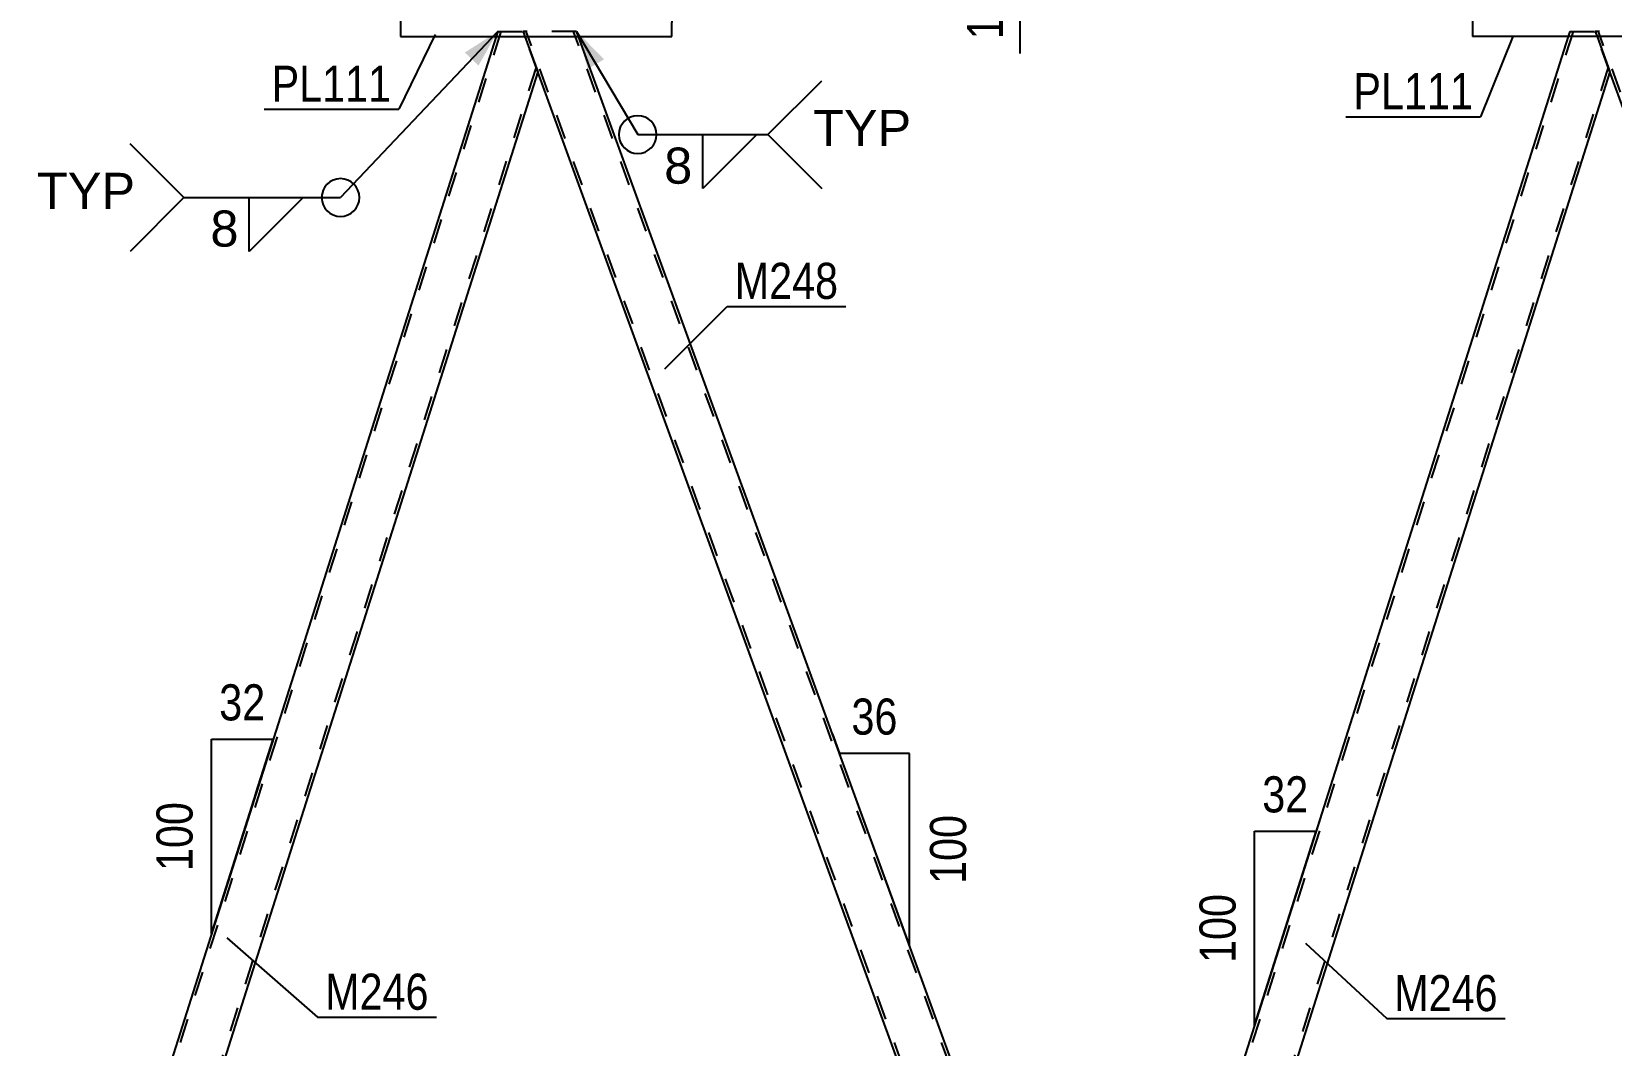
# Model space of a CAD drawing. Header units: millimetres. Extents: x -777 to 412, y -850 to -9.
# Drawn here: x -600.9 to -475.5, y -347.7 to -267.2 of the extents above; entities that cross this region are included whole.
import ezdxf

# ---------------------------------------------------------------- set-up
doc = ezdxf.new("R2010")
doc.units = ezdxf.units.MM
doc.linetypes.add('DXK_LINE_DOT2', pattern=[3.9198, 1.9599, -1.9599])
doc.styles.add('Arial', font='ARIAL.TTF', dxfattribs={"height": 0.2})
doc.styles.add('Arial Narrow', font='ARIALN.TTF', dxfattribs={"height": 0.2})

# ---------------------------------------------------------------- blocks, each defined once
blk = doc.blocks.new('Part-570390744-11905 - 11758')
at = {"color": 7, "linetype": 'DXK_LINE_DOT2'}
for p, q in [((-571.66, -260.76), (-571.66, -265.95)), ((-561.63, -260.76), (-571.66, -260.76)), ((-550.12, -261.16), (-550.12, -266.44))]:
    blk.add_line(p, q, dxfattribs=at)
at = {"color": 2, "linetype": 'Continuous'}
for p, q in [((-561.63, -260.76), (-550.12, -260.76)), ((-550.12, -260.76), (-550.12, -261.16)), ((-571.66, -265.95), (-571.66, -267.56)), ((-550.12, -267.56), (-550.12, -266.44)), ((-571.66, -267.56), (-550.12, -267.56))]:
    blk.add_line(p, q, dxfattribs=at)
blk = doc.blocks.new('Part-570390744-11826 - 11758')
at = {"color": 7, "linetype": 'DXK_LINE_DOT2'}
for p, q in [((-563.69, -267.16), (-600.52, -383.33)), ((-563.94, -267.16), (-564.06, -267.56)), ((-563.94, -267.16), (-561.92, -267.16)), ((-561.92, -267.16), (-561.78, -267.56)), ((-560.89, -270), (-597.73, -386.16)), ((-599.49, -386.16), (-599.64, -385.76)), ((-597.48, -386.16), (-599.49, -386.16)), ((-597.35, -385.76), (-597.48, -386.16))]:
    blk.add_line(p, q, dxfattribs=at)
at = {"color": 2, "linetype": 'Continuous'}
for p, q in [((-564.06, -267.56), (-600.66, -382.96)), ((-561.78, -267.56), (-560.76, -270.37)), ((-560.76, -270.37), (-597.35, -385.76)), ((-599.64, -385.76), (-600.66, -382.96))]:
    blk.add_line(p, q, dxfattribs=at)
blk = doc.blocks.new('Part-570390744-11831 - 11758')
at = {"color": 7, "linetype": 'DXK_LINE_DOT2'}
for p, q in [((-478.55, -267.16), (-515.39, -383.33)), ((-478.8, -267.16), (-478.93, -267.56)), ((-478.8, -267.16), (-476.79, -267.16)), ((-476.79, -267.16), (-476.65, -267.56)), ((-475.76, -270), (-512.59, -386.16)), ((-514.36, -386.16), (-514.5, -385.76)), ((-512.34, -386.16), (-514.36, -386.16)), ((-512.22, -385.76), (-512.34, -386.16))]:
    blk.add_line(p, q, dxfattribs=at)
at = {"color": 2, "linetype": 'Continuous'}
for p, q in [((-478.93, -267.56), (-515.52, -382.96)), ((-476.65, -267.56), (-475.62, -270.37)), ((-475.62, -270.37), (-512.22, -385.76)), ((-514.5, -385.76), (-515.52, -382.96))]:
    blk.add_line(p, q, dxfattribs=at)
blk = doc.blocks.new('Part-570390744-11848 - 11758')
at = {"color": 7, "linetype": 'DXK_LINE_DOT2'}
for p, q in [((-642.8, -267.16), (-647.06, -267.16)), ((-647.06, -267.16), (-646.91, -267.56)), ((-646.8, -267.16), (-603.49, -386.16)), ((-643.06, -267.16), (-599.75, -386.16)), ((-642.8, -267.16), (-642.66, -267.56)), ((-600.66, -382.96), (-599.49, -386.16)), ((-603.89, -385.76), (-603.75, -386.16)), ((-599.49, -386.16), (-603.75, -386.16))]:
    blk.add_line(p, q, dxfattribs=at)
at = {"color": 2, "linetype": 'Continuous'}
for p, q in [((-646.91, -267.56), (-603.89, -385.76)), ((-642.66, -267.56), (-600.66, -382.96))]:
    blk.add_line(p, q, dxfattribs=at)
blk = doc.blocks.new('Part-570390744-11853 - 11758')
at = {"color": 7, "linetype": 'DXK_LINE_DOT2'}
for p, q in [((-557.67, -267.16), (-561.92, -267.16)), ((-560.76, -270.37), (-561.92, -267.16)), ((-518.36, -386.16), (-561.67, -267.16)), ((-514.61, -386.16), (-557.92, -267.16)), ((-557.52, -267.56), (-557.67, -267.16)), ((-514.36, -386.16), (-515.52, -382.96)), ((-518.61, -386.16), (-518.76, -385.76)), ((-518.61, -386.16), (-514.36, -386.16))]:
    blk.add_line(p, q, dxfattribs=at)
at = {"color": 2, "linetype": 'Continuous'}
for p, q in [((-515.52, -382.96), (-557.52, -267.56)), ((-518.76, -385.76), (-560.76, -270.37))]:
    blk.add_line(p, q, dxfattribs=at)
blk = doc.blocks.new('Part-570390744-11858 - 11758')
at = {"color": 7, "linetype": 'DXK_LINE_DOT2'}
for p, q in [((-472.53, -267.16), (-476.79, -267.16)), ((-475.62, -270.37), (-476.79, -267.16)), ((-433.22, -386.16), (-476.54, -267.16)), ((-429.48, -386.16), (-472.79, -267.16)), ((-472.39, -267.56), (-472.53, -267.16)), ((-429.22, -386.16), (-430.39, -382.96)), ((-433.48, -386.16), (-433.62, -385.76)), ((-433.48, -386.16), (-429.22, -386.16))]:
    blk.add_line(p, q, dxfattribs=at)
at = {"color": 2, "linetype": 'Continuous'}
for p, q in [((-430.39, -382.96), (-472.39, -267.56)), ((-433.62, -385.76), (-475.62, -270.37))]:
    blk.add_line(p, q, dxfattribs=at)
blk = doc.blocks.new('Part-570390744-11910 - 11758')
at = {"color": 7, "linetype": 'DXK_LINE_DOT2'}
for p, q in [((-486.53, -260.76), (-486.53, -265.95)), ((-476.49, -260.76), (-486.53, -260.76)), ((-464.98, -260.76), (-475.02, -260.76)), ((-464.98, -260.76), (-464.98, -265.95))]:
    blk.add_line(p, q, dxfattribs=at)
at = {"color": 2, "linetype": 'Continuous'}
for p, q in [((-475.02, -260.76), (-476.49, -260.76)), ((-486.53, -265.95), (-486.53, -267.56)), ((-464.98, -265.95), (-464.98, -267.56)), ((-464.98, -267.56), (-486.53, -267.56))]:
    blk.add_line(p, q, dxfattribs=at)
blk = doc.blocks.new('AngleDimension-570390744-12749 - 11758')
at = {"color": 7, "linetype": 'Continuous'}
for p, q in [((-586.67, -323.39), (-581.77, -323.39)), ((-586.67, -338.84), (-581.77, -323.39)), ((-586.67, -338.84), (-586.67, -323.39)), ((-583.14, -327.71), (-581.77, -323.39))]:
    blk.add_line(p, q, dxfattribs=at)
at = {"color": 0}
for points in [[(-581.79, -322.49), (-581.79, -318.29), (-586.65, -318.29), (-586.65, -322.49)], [(-587.57, -327.77), (-591.77, -327.77), (-591.77, -334.46), (-587.57, -334.46)]]:
    blk.add_wipeout(points, dxfattribs=at)
at = {"color": 3, "style": 'Arial Narrow'}
blk.add_text('32', height=2.863, dxfattribs=at).set_placement((-586.05, -321.89))
blk.add_text('100', height=2.863, rotation=90.0002, dxfattribs=at).set_placement((-588.17, -333.86))
blk = doc.blocks.new('AngleDimension-570390744-13859 - 11758')
at = {"color": 7, "linetype": 'Continuous'}
for p, q in [((-498.61, -329.61), (-498.95, -330.7)), ((-503.85, -330.7), (-498.95, -330.7)), ((-503.85, -346.14), (-498.95, -330.7)), ((-503.85, -346.14), (-503.85, -330.7))]:
    blk.add_line(p, q, dxfattribs=at)
at = {"color": 0}
blk.add_wipeout([(-504.75, -335.07), (-508.95, -335.07), (-508.95, -341.76), (-504.75, -341.76)], dxfattribs=at)
at = {"color": 3, "style": 'Arial Narrow'}
blk.add_text('100', height=2.863, rotation=90.0002, dxfattribs=at).set_placement((-505.35, -341.16))
at = {"color": 0}
blk.add_wipeout([(-498.97, -329.8), (-498.97, -325.6), (-503.83, -325.6), (-503.83, -329.8)], dxfattribs=at)
at = {"color": 3, "style": 'Arial Narrow'}
blk.add_text('32', height=2.863, dxfattribs=at).set_placement((-503.23, -329.2))
blk = doc.blocks.new('StraightDimension-570390744-59139 - 11758')
at = {"color": 7, "linetype": 'Continuous'}
for p, q in [((-523.07, -254.87), (-521.87, -257.87)), ((-527.15, -256.37), (-520.07, -256.37)), ((-522.47, -261.16), (-522.47, -256.37)), ((-521.87, -262.66), (-523.07, -259.66)), ((-527.75, -261.16), (-520.07, -261.16)), ((-522.47, -261.16), (-522.47, -268.9)), ((-522.47, -261.16), (-522.47, -268.9))]:
    blk.add_line(p, q, dxfattribs=at)
at = {"color": 0}
blk.add_wipeout([(-523.22, -261.69), (-527.42, -261.69), (-527.42, -268.37), (-523.22, -268.37)], dxfattribs=at)
at = {"color": 3, "style": 'Arial Narrow'}
blk.add_text('120', height=2.863, rotation=90.0002, dxfattribs=at).set_placement((-523.82, -267.77))
blk = doc.blocks.new('AngleDimension-570390744-59496 - 11758')
at = {"color": 7, "linetype": 'Continuous'}
for p, q in [((-537.35, -322.98), (-536.79, -324.52)), ((-531.25, -324.52), (-536.79, -324.52)), ((-531.25, -339.74), (-536.79, -324.52)), ((-531.25, -339.74), (-531.25, -324.52))]:
    blk.add_line(p, q, dxfattribs=at)
at = {"color": 0}
blk.add_wipeout([(-526.15, -328.79), (-530.35, -328.79), (-530.35, -335.48), (-526.15, -335.48)], dxfattribs=at)
at = {"color": 3, "style": 'Arial Narrow'}
blk.add_text('100', height=2.863, rotation=90.0002, dxfattribs=at).set_placement((-526.75, -334.88))
at = {"color": 0}
blk.add_wipeout([(-531.59, -323.62), (-531.59, -319.42), (-536.45, -319.42), (-536.45, -323.62)], dxfattribs=at)
at = {"color": 3, "style": 'Arial Narrow'}
blk.add_text('36', height=2.863, dxfattribs=at).set_placement((-535.85, -323.02))
blk = doc.blocks.new('Mark-570390744-11822 - 11758')
at = {"color": 0}
blk.add_wipeout([(-569.41, -344.88), (-569.41, -341.88), (-577.64, -341.88), (-577.64, -344.88)], dxfattribs=at)
blk.add_wipeout([(-569.41, -344.88), (-569.41, -341.88), (-577.64, -341.88), (-577.64, -344.88)], dxfattribs=at)
at = {"color": 30, "linetype": 'Continuous'}
for p, q in [((-585.44, -339.17), (-578.24, -345.48)), ((-578.24, -345.48), (-568.81, -345.48))]:
    blk.add_line(p, q, dxfattribs=at)
at = {"color": 3, "style": 'Arial Narrow'}
blk.add_text('M246', height=2.863, dxfattribs=at).set_placement((-577.64, -344.88))
blk = doc.blocks.new('Mark-570390744-11827 - 11758')
at = {"color": 0}
blk.add_wipeout([(-484.53, -344.99), (-484.53, -341.99), (-492.75, -341.99), (-492.75, -344.99)], dxfattribs=at)
blk.add_wipeout([(-484.53, -344.99), (-484.53, -341.99), (-492.75, -341.99), (-492.75, -344.99)], dxfattribs=at)
at = {"color": 30, "linetype": 'Continuous'}
for p, q in [((-499.8, -339.58), (-493.35, -345.59)), ((-493.35, -345.59), (-483.93, -345.59))]:
    blk.add_line(p, q, dxfattribs=at)
at = {"color": 3, "style": 'Arial Narrow'}
blk.add_text('M246', height=2.863, dxfattribs=at).set_placement((-492.75, -344.99))
blk = doc.blocks.new('Mark-570390744-11901 - 11758')
at = {"color": 0}
blk.add_wipeout([(-572.39, -272.74), (-572.39, -269.74), (-581.89, -269.74), (-581.89, -272.74)], dxfattribs=at)
blk.add_wipeout([(-572.39, -272.74), (-572.39, -269.74), (-581.89, -269.74), (-581.89, -272.74)], dxfattribs=at)
at = {"color": 30, "linetype": 'Continuous'}
for p in [(-568.91, -267.4), (-582.49, -273.34)]:
    blk.add_line(p, (-571.79, -273.34), dxfattribs=at)
at = {"color": 3, "style": 'Arial Narrow'}
blk.add_text('PL111', height=2.863, dxfattribs=at).set_placement((-581.89, -272.74))
blk = doc.blocks.new('Mark-570390744-11849 - 11758')
at = {"color": 0}
blk.add_wipeout([(-536.9, -288.4), (-536.9, -285.4), (-545.12, -285.4), (-545.12, -288.4)], dxfattribs=at)
blk.add_wipeout([(-536.9, -288.4), (-536.9, -285.4), (-545.12, -285.4), (-545.12, -288.4)], dxfattribs=at)
at = {"color": 30, "linetype": 'Continuous'}
for p, q in [((-550.67, -293.95), (-545.72, -289)), ((-545.72, -289), (-536.3, -289))]:
    blk.add_line(p, q, dxfattribs=at)
at = {"color": 3, "style": 'Arial Narrow'}
blk.add_text('M248', height=2.863, dxfattribs=at).set_placement((-545.12, -288.4))
blk = doc.blocks.new('Mark-570390744-11906 - 11758')
at = {"color": 0}
blk.add_wipeout([(-486.49, -273.33), (-486.49, -270.33), (-495.99, -270.33), (-495.99, -273.33)], dxfattribs=at)
blk.add_wipeout([(-486.49, -273.33), (-486.49, -270.33), (-495.99, -270.33), (-495.99, -273.33)], dxfattribs=at)
at = {"color": 30, "linetype": 'Continuous'}
for p in [(-483.34, -267.56), (-496.59, -273.93)]:
    blk.add_line(p, (-485.89, -273.93), dxfattribs=at)
at = {"color": 3, "style": 'Arial Narrow'}
blk.add_text('PL111', height=2.863, dxfattribs=at).set_placement((-495.99, -273.33))
blk = doc.blocks.new('WeldMark-570390744-13928 - 11758')
at = {"linetype": 'Continuous'}
blk.add_hatch(color=30, dxfattribs=at).paths.add_polyline_path([(-566.55, -268.83), (-563.94, -267.16), (-565.46, -269.86)])
at = {"color": 30, "linetype": 'Continuous'}
for p in [(-563.94, -267.16), (-588.85, -280.35)]:
    blk.add_line(p, (-576.42, -280.35), dxfattribs=at)
at = {"color": 3, "linetype": 'Continuous'}
for p, q in [((-588.85, -280.35), (-593.13, -276.07)), ((-588.85, -280.35), (-593.13, -284.64)), ((-583.67, -280.35), (-579.38, -280.35)), ((-579.38, -280.35), (-583.67, -284.64)), ((-583.67, -284.64), (-583.67, -280.35))]:
    blk.add_line(p, q, dxfattribs=at)
for start, end in [(90, 270), (270, 90)]:
    blk.add_arc((-576.42, -280.35), 1.5, start, end, dxfattribs=at)
at = {"color": 0}
blk.add_wipeout([(-584.32, -284.45), (-584.32, -281.05), (-586.95, -281.05), (-586.95, -284.45)], dxfattribs=at)
at = {"color": 3, "style": 'Arial'}
blk.add_text('8', height=2.87, dxfattribs=at).set_placement((-586.75, -284.25))
at = {"color": 0, "linetype": 'Continuous'}
blk.add_wipeout([(-592.75, -281.25), (-592.75, -278.25), (-600.52, -278.25), (-600.52, -281.25)], dxfattribs=at)
blk.add_wipeout([(-592.75, -281.25), (-592.75, -278.25), (-600.52, -278.25), (-600.52, -281.25)], dxfattribs=at)
at = {"color": 3, "linetype": 'Continuous', "style": 'Arial'}
blk.add_text('TYP', height=2.865, dxfattribs=at).set_placement((-600.52, -281.25))
blk = doc.blocks.new('WeldMark-570390744-13915 - 11758')
at = {"linetype": 'Continuous'}
blk.add_hatch(color=30, dxfattribs=at).paths.add_polyline_path([(-556.78, -270.13), (-557.67, -267.16), (-555.49, -269.36)])
at = {"color": 30, "linetype": 'Continuous'}
for p, q in [((-557.67, -267.16), (-552.82, -275.35)), ((-552.82, -275.35), (-542.49, -275.35))]:
    blk.add_line(p, q, dxfattribs=at)
at = {"color": 3, "linetype": 'Continuous'}
for p, q in [((-542.49, -275.35), (-538.21, -271.07)), ((-547.64, -275.35), (-543.35, -275.35)), ((-543.35, -275.35), (-547.64, -279.64)), ((-547.64, -279.64), (-547.64, -275.35)), ((-542.49, -275.35), (-538.21, -279.64))]:
    blk.add_line(p, q, dxfattribs=at)
blk.add_arc((-552.82, -275.35), 1.5, 90, 270, dxfattribs=at)
at = {"color": 0}
blk.add_wipeout([(-548.29, -279.45), (-548.29, -276.05), (-550.92, -276.05), (-550.92, -279.45)], dxfattribs=at)
at = {"color": 3, "linetype": 'Continuous'}
blk.add_arc((-552.82, -275.35), 1.5, 270, 90, dxfattribs=at)
at = {"color": 3, "style": 'Arial'}
blk.add_text('8', height=2.87, dxfattribs=at).set_placement((-550.72, -279.25))
at = {"color": 0, "linetype": 'Continuous'}
blk.add_wipeout([(-531.12, -276.25), (-531.12, -273.25), (-538.89, -273.25), (-538.89, -276.25)], dxfattribs=at)
blk.add_wipeout([(-531.12, -276.25), (-531.12, -273.25), (-538.89, -273.25), (-538.89, -276.25)], dxfattribs=at)
at = {"color": 3, "linetype": 'Continuous', "style": 'Arial'}
blk.add_text('TYP', height=2.865, dxfattribs=at).set_placement((-538.89, -276.25))

msp = doc.modelspace()

# ---------------------------------------------------------------- block references
for name in ['Part-570390744-11905 - 11758', 'Part-570390744-11910 - 11758', 'Part-570390744-11848 - 11758', 'Part-570390744-11826 - 11758', 'Part-570390744-11853 - 11758', 'Part-570390744-11831 - 11758', 'Part-570390744-11858 - 11758']:
    msp.add_blockref(name, (0, 0))

# ---------------------------------------------------------------- next in the draw order: block references
for name in ['StraightDimension-570390744-59139 - 11758', 'WeldMark-570390744-13915 - 11758', 'Mark-570390744-11901 - 11758', 'Mark-570390744-11906 - 11758', 'Mark-570390744-11849 - 11758', 'AngleDimension-570390744-12749 - 11758', 'AngleDimension-570390744-59496 - 11758', 'AngleDimension-570390744-13859 - 11758']:
    msp.add_blockref(name, (0, 0))

# ---------------------------------------------------------------- next in the draw order: block references
for name in ['WeldMark-570390744-13928 - 11758', 'Mark-570390744-11822 - 11758', 'Mark-570390744-11827 - 11758']:
    msp.add_blockref(name, (0, 0))

doc.saveas('drawing.dxf')
